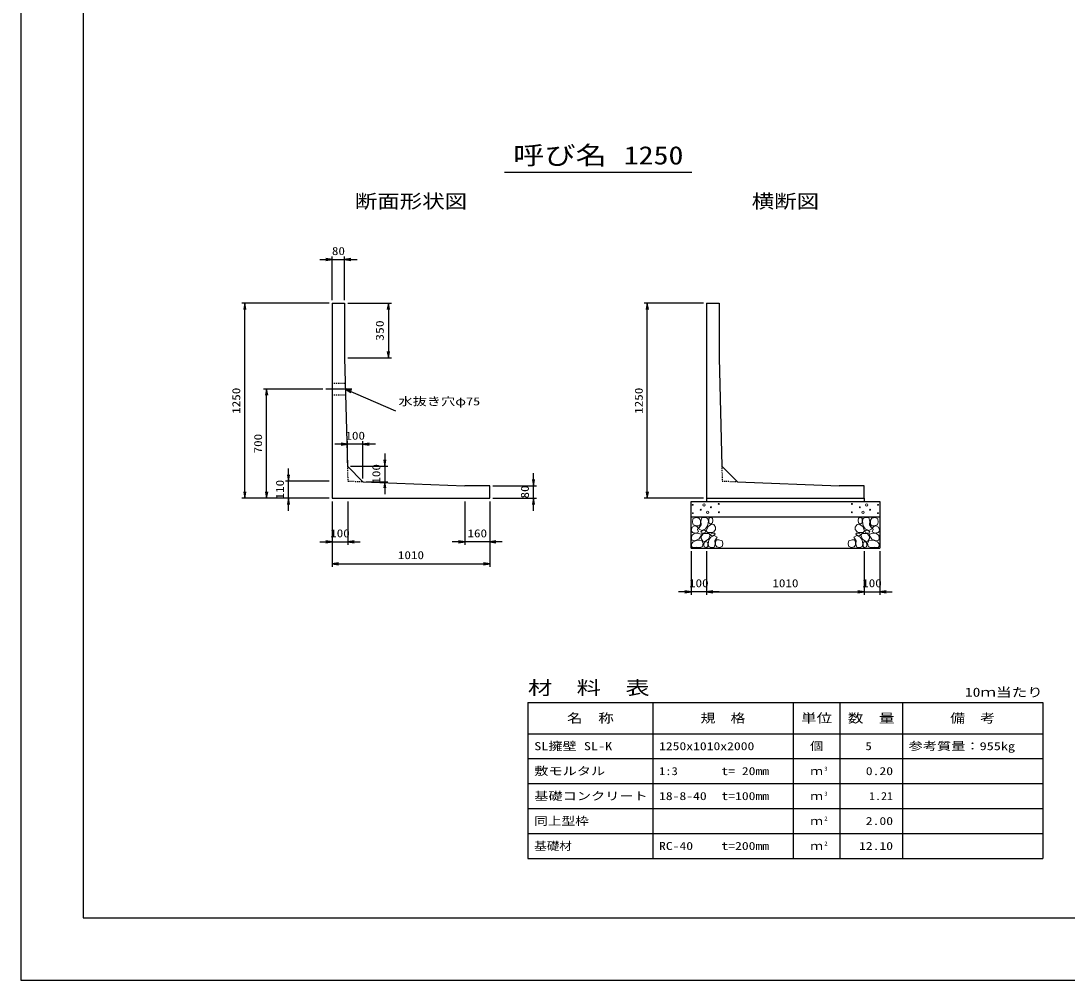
# Model space of a CAD drawing. Units: millimetres at full size. Extents: x 0 to 16820, y 0 to 12931.
# Drawn here: x 0 to 6706, y 0 to 6151 of the extents above; entities that cross this region are included whole.
import ezdxf
from ezdxf.enums import TextEntityAlignment as Align

# ---------------------------------------------------------------- set-up
doc = ezdxf.new("R2010")
doc.units = ezdxf.units.MM
doc.linetypes.add('CHAIN', pattern=[18.5, 12, -1.5, 3.5, -1.5])
doc.linetypes.add('DASHED_SPACED', pattern=[12, 6, -6])
for name, color, linetype, lineweight in [('D-BMK', 2, 'CHAIN', 25), ('D-DCR-HCHn', 4, 'Continuous', 9), ('D-MTR-FRAM', 7, 'Continuous', 25), ('D-MTR-LINE', 7, 'Continuous', 25), ('D-STR-DIM', 7, 'Continuous', 25), ('D-STR-STRn', 1, 'Continuous', 25), ('D-STR-TXT', 7, 'Continuous', 25), ('D-TTL', 2, 'Continuous', 25), ('D-TTL-TXT', 7, 'Continuous', 25)]:
    doc.layers.add(name, color=color, linetype=linetype, lineweight=lineweight)
doc.layers.add('D-MTR', color=7, linetype='Continuous')
doc.layers.add('D-MTR-TXT', color=7, linetype='Continuous')
doc.styles.add('ＭＳ ゴシック', font='')
doc.styles.get('ＭＳ ゴシック').set_extended_font_data('MS Gothic')

# ---------------------------------------------------------------- blocks, each defined once
blk = doc.blocks.new('open_arrow')
at = {"color": 0, "linetype": 'Continuous', "lineweight": -2}
blk.add_lwpolyline([(7.5, 1.25), (0, 0), (7.5, -1.25)], dxfattribs=at)

msp = doc.modelspace()

# ---------------------------------------------------------------- linework, layer by layer
at = {"layer": 'D-BMK'}
msp.add_line((2120.063, 3790), (1955, 3790), dxfattribs=at)
at = {"layer": 'D-DCR-HCHn'}
for points in [[(4346.198, 2961.594), (4325.395, 2966.217), (4306.904, 2956.971), (4304.592, 2936.168), (4309.215, 2919.988), (4332.33, 2913.053), (4348.51, 2913.053), (4355.444, 2924.611), (4355.444, 2950.037)], [(4364.69, 2963.906), (4357.756, 2943.102), (4360.067, 2919.988), (4343.887, 2894.562), (4364.69, 2883.005), (4387.805, 2894.562), (4401.673, 2913.053), (4406.296, 2943.102), (4401.673, 2959.283), (4387.805, 2966.217)], [(4408.608, 2959.283), (4408.608, 2931.545), (4420.165, 2924.611), (4431.722, 2931.545), (4434.034, 2947.725), (4431.722, 2961.594), (4415.542, 2966.217)], [(5391.392, 2959.283), (5391.392, 2931.545), (5379.835, 2924.611), (5368.278, 2931.545), (5365.966, 2947.725), (5368.278, 2961.594), (5384.458, 2966.217)], [(5435.31, 2963.906), (5442.244, 2943.102), (5439.933, 2919.988), (5456.113, 2894.562), (5435.31, 2883.005), (5412.195, 2894.562), (5398.327, 2913.053), (5393.704, 2943.102), (5398.327, 2959.283), (5412.195, 2966.217)], [(5453.802, 2961.594), (5474.605, 2966.217), (5493.096, 2956.971), (5495.408, 2936.168), (5490.785, 2919.988), (5467.67, 2913.053), (5451.49, 2913.053), (5444.556, 2924.611), (5444.556, 2950.037)], [(4302.281, 2903.808), (4295.346, 2883.005), (4304.592, 2869.136), (4327.707, 2866.824), (4343.488, 2873.599), (4336.952, 2889.939), (4341.575, 2899.185), (4332.33, 2908.431), (4318.461, 2913.053)], [(4369.313, 2883.005), (4357.756, 2873.759), (4362.379, 2866.824), (4378.559, 2866.824), (4385.493, 2869.136), (4390.116, 2878.382), (4383.182, 2885.316)], [(4403.985, 2908.431), (4392.427, 2880.693), (4401.673, 2869.136), (4429.411, 2869.136), (4440.968, 2873.759), (4452.525, 2889.939), (4452.525, 2903.808), (4440.968, 2922.299), (4427.099, 2924.611)], [(5396.015, 2908.431), (5407.573, 2880.693), (5398.327, 2869.136), (5370.589, 2869.136), (5359.032, 2873.759), (5347.475, 2889.939), (5347.475, 2903.808), (5359.032, 2922.299), (5372.901, 2924.611)], [(5430.687, 2883.005), (5442.244, 2873.759), (5437.621, 2866.824), (5421.441, 2866.824), (5414.507, 2869.136), (5409.884, 2878.382), (5416.818, 2885.316)], [(5497.719, 2903.808), (5504.654, 2883.005), (5495.408, 2869.136), (5472.293, 2866.824), (5456.512, 2873.599), (5463.048, 2889.939), (5458.425, 2899.185), (5467.67, 2908.431), (5481.539, 2913.053)], [(4346.155, 2827.009), (4363.277, 2852.692), (4361.137, 2859.112), (4337.594, 2865.533), (4316.192, 2863.393), (4301.21, 2850.551), (4299.07, 2835.57), (4301.21, 2820.588), (4318.332, 2816.308)], [(4354.716, 2773.503), (4369.698, 2779.924), (4373.978, 2801.326), (4365.417, 2816.308), (4350.435, 2820.588), (4331.173, 2818.448), (4309.771, 2809.887), (4299.07, 2797.045), (4299.07, 2782.064), (4305.49, 2773.503), (4331.173, 2775.643)], [(4406.082, 2827.009), (4416.783, 2852.692), (4408.222, 2863.393), (4382.539, 2863.393), (4371.838, 2859.112), (4361.137, 2844.131), (4361.137, 2831.289), (4371.838, 2814.167), (4384.679, 2812.027)], [(4442.466, 2775.643), (4448.886, 2794.905), (4446.746, 2816.308), (4461.728, 2839.85), (4442.466, 2850.551), (4421.063, 2839.85), (4408.222, 2822.728), (4403.941, 2794.905), (4408.222, 2779.924), (4421.063, 2773.503)], [(4438.185, 2850.551), (4448.886, 2859.112), (4444.606, 2865.533), (4429.624, 2865.533), (4423.204, 2863.393), (4418.923, 2854.832), (4425.344, 2848.411)], [(4459.588, 2777.783), (4478.85, 2773.503), (4495.972, 2782.064), (4498.112, 2801.326), (4493.831, 2816.308), (4472.429, 2822.728), (4457.447, 2822.728), (4451.027, 2812.027), (4451.027, 2788.484)], [(5340.412, 2777.783), (5321.15, 2773.503), (5304.028, 2782.064), (5301.888, 2801.326), (5306.169, 2816.308), (5327.571, 2822.728), (5342.553, 2822.728), (5348.973, 2812.027), (5348.973, 2788.484)], [(5357.534, 2775.643), (5351.114, 2794.905), (5353.254, 2816.308), (5338.272, 2839.85), (5357.534, 2850.551), (5378.937, 2839.85), (5391.778, 2822.728), (5396.059, 2794.905), (5391.778, 2779.924), (5378.937, 2773.503)], [(5361.815, 2850.551), (5351.114, 2859.112), (5355.394, 2865.533), (5370.376, 2865.533), (5376.796, 2863.393), (5381.077, 2854.832), (5374.656, 2848.411)], [(5393.918, 2827.009), (5383.217, 2852.692), (5391.778, 2863.393), (5417.461, 2863.393), (5428.162, 2859.112), (5438.863, 2844.131), (5438.863, 2831.289), (5428.162, 2814.167), (5415.321, 2812.027)], [(5445.284, 2773.503), (5430.302, 2779.924), (5426.022, 2801.326), (5434.583, 2816.308), (5449.565, 2820.588), (5468.827, 2818.448), (5490.229, 2809.887), (5500.93, 2797.045), (5500.93, 2782.064), (5494.51, 2773.503), (5468.827, 2775.643)], [(5453.845, 2827.009), (5436.723, 2852.692), (5438.863, 2859.112), (5462.406, 2865.533), (5483.808, 2863.393), (5498.79, 2850.551), (5500.93, 2835.57), (5498.79, 2820.588), (5481.668, 2816.308)], [(4401.801, 2779.924), (4401.801, 2805.606), (4391.1, 2812.027), (4380.399, 2805.606), (4378.259, 2790.625), (4380.399, 2777.783), (4395.381, 2773.503)], [(5398.199, 2779.924), (5398.199, 2805.606), (5408.9, 2812.027), (5419.601, 2805.606), (5421.741, 2790.625), (5419.601, 2777.783), (5404.619, 2773.503)]]:
    msp.add_lwpolyline(points, close=True, dxfattribs=at)
for centre, radius in [((4305.727, 3047.43), 3), ((4357.292, 3015.761), 3), ((4378.336, 3047.43), 7.5), ((4422.708, 3031.639), 3), ((4473.131, 3053.481), 3), ((5326.869, 3053.481), 3), ((5377.292, 3031.639), 3), ((5421.664, 3047.43), 7.5), ((5442.708, 3015.761), 3), ((5494.273, 3047.43), 3), ((4306.869, 2993.919), 3), ((4401.664, 2999.97), 7.5), ((4474.273, 2999.97), 3), ((5325.727, 2999.97), 3), ((5398.336, 2999.97), 7.5), ((5493.131, 2993.919), 3)]:
    msp.add_circle(centre, radius, dxfattribs=at)
at = {"layer": 'D-MTR-FRAM'}
for p, q in [((3250, 1780), (6550, 1780)), ((3250, 1780), (3250, 780)), ((6550, 1780), (6550, 780)), ((3250, 780), (6550, 780))]:
    msp.add_line(p, q, dxfattribs=at)
at = {"layer": 'D-MTR-LINE'}
for p, q in [((4050, 1780), (4050, 780)), ((4950, 1780), (4950, 780)), ((5250, 1780), (5250, 780)), ((5650, 1780), (5650, 780)), ((3250, 1580), (6550, 1580)), ((3250, 1420), (6550, 1420)), ((3250, 1260), (6550, 1260)), ((3250, 1100), (6550, 1100)), ((3250, 940), (6550, 940))]:
    msp.add_line(p, q, dxfattribs=at)
at = {"layer": 'D-STR-DIM'}
for p, q in [((1995, 4360), (1995, 4640)), ((2075, 4360), (2075, 4640)), ((1915, 4620), (2155, 4620)), ((1975, 4340), (1415, 4340)), ((1435, 3090), (1435, 4340)), ((2095, 4340), (2375, 4340)), ((2355, 4340), (2355, 3990)), ((4375, 4340), (3995, 4340)), ((4015, 3090), (4015, 4340)), ((2095, 3990), (2375, 3990)), ((1935, 3790), (1555, 3790)), ((1575, 3090), (1575, 3790)), ((2272.567, 3436.097), (2012.567, 3436.097)), ((2092.567, 3316.097), (2092.567, 3456.097)), ((2192.567, 3216.097), (2192.567, 3456.097)), ((2332.567, 3376.097), (2332.567, 3116.097)), ((2112.567, 3296.097), (2352.567, 3296.097)), ((1715, 3010), (1715, 3280)), ((3285, 3010), (3285, 3250)), ((1975, 3200), (1695, 3200)), ((2212.567, 3196.097), (2352.567, 3196.097)), ((3025, 3170), (3305, 3170)), ((1975, 3090), (1415, 3090)), ((1975, 3090), (1555, 3090)), ((1975, 3090), (1695, 3090)), ((3025, 3090), (3305, 3090)), ((4375, 3090), (3995, 3090)), ((1995, 3070), (1995, 2790)), ((1995, 3070), (1995, 2650)), ((2095, 3070), (2095, 2790)), ((2845, 3070), (2845, 2790)), ((3005, 3070), (3005, 2650)), ((3005, 3070), (3005, 2790)), ((1915, 2810), (2175, 2810)), ((3085, 2810), (2765, 2810)), ((4295, 2750), (4295, 2470)), ((4395, 2750), (4395, 2470)), ((4395, 2750), (4395, 2470)), ((5405, 2750), (5405, 2470)), ((5405, 2750), (5405, 2470)), ((5505, 2750), (5505, 2470)), ((1995, 2670), (3005, 2670)), ((4475, 2490), (4215, 2490)), ((4395, 2490), (5405, 2490)), ((5325, 2490), (5585, 2490))]:
    msp.add_line(p, q, dxfattribs=at)
at = {"layer": 'D-STR-STRn'}
for p, q in [((1995, 4340), (2075, 4340)), ((1995, 4340), (1995, 3090)), ((2075, 4340), (2075, 3990)), ((4395, 4340), (4475, 4340)), ((4395, 4340), (4395, 3090)), ((4475, 4340), (4475, 3990)), ((2075, 3990), (2092.567, 3296.097)), ((4475, 3990), (4492.567, 3296.097)), ((2192.567, 3196.097), (2092.567, 3296.097)), ((4592.567, 3196.097), (4492.567, 3296.097)), ((2192.567, 3196.097), (2845, 3170)), ((3005, 3170), (2845, 3170)), ((3005, 3090), (3005, 3170)), ((4592.567, 3196.097), (5245, 3170)), ((5405, 3170), (5245, 3170)), ((5405, 3090), (5405, 3170)), ((1995, 3090), (3005, 3090)), ((4395, 3090), (5405, 3090)), ((4395, 3090), (4395, 3070)), ((5405, 3090), (5405, 3070)), ((4295, 2770), (4295, 3070)), ((4295, 3070), (5505, 3070)), ((5505, 3070), (5505, 2770)), ((4295, 2970), (5505, 2970)), ((4295, 2770), (5505, 2770))]:
    msp.add_line(p, q, dxfattribs=at)
at = {"layer": 'D-STR-STRn', "linetype": 'DASHED_SPACED'}
for p, q in [((1995, 3827.5), (2079.114, 3827.5)), ((1995, 3752.5), (2081.013, 3752.5))]:
    msp.add_line(p, q, dxfattribs=at)
at = {"layer": 'D-STR-STRn', "color": 2, "linetype": 'DASHED_SPACED'}
for p, q in [((2092.567, 3296.097), (2095, 3200)), ((4492.567, 3296.097), (4495, 3200)), ((2095, 3200), (2192.567, 3196.097)), ((4495, 3200), (4592.567, 3196.097))]:
    msp.add_line(p, q, dxfattribs=at)
at = {"layer": 'D-STR-TXT'}
msp.add_line((2080.063, 3790), (2400.063, 3650), dxfattribs=at)
at = {"layer": 'D-TTL'}
for points in [[(0, 0), (16820, 0), (16820, 11880), (0, 11880)], [(400, 400), (16420, 400), (16420, 11480), (400, 11480)]]:
    msp.add_lwpolyline(points, close=True, dxfattribs=at)
at = {"layer": 'D-TTL-TXT'}
msp.add_line((3100, 5180), (4300, 5180), dxfattribs=at)

# ---------------------------------------------------------------- block references
at = {"layer": 'D-STR-DIM', "xscale": 5.33, "yscale": 5.33}
for p, rotation in [((1995, 4620), 180), ((1435, 4340), 270), ((2355, 4340), 270), ((4015, 4340), 270), ((2355, 3990), 90), ((1575, 3790), 270), ((2092.567, 3436.097), 180), ((2332.567, 3296.097), 90), ((1715, 3200), 90), ((2332.567, 3196.097), 270), ((3285, 3170), 90), ((1435, 3090), 90), ((1575, 3090), 90), ((1715, 3090), 270), ((3285, 3090), 270), ((4015, 3090), 90), ((1995, 2810), 180), ((2845, 2810), 180), ((3005, 2670), 180), ((4295, 2490), 180), ((5405, 2490), 180), ((5405, 2490), 180)]:
    msp.add_blockref('open_arrow', p, dxfattribs=dict(at, rotation=rotation))
for p in [(2075, 4620), (2192.567, 3436.097), (2095, 2810), (3005, 2810), (1995, 2670), (4395, 2490), (4395, 2490), (5505, 2490)]:
    msp.add_blockref('open_arrow', p, dxfattribs=at)
at = {"layer": 'D-STR-TXT', "xscale": 5.33, "yscale": 5.33, "rotation": 336.4}
msp.add_blockref('open_arrow', (2080.063, 3790), dxfattribs=at)

# ---------------------------------------------------------------- texts
at = {"layer": 'D-MTR', "style": 'ＭＳ ゴシック', "width": 1.3}
msp.add_text('材\u3000料\u3000表', height=87.98, dxfattribs=at).set_placement((3250, 1804), align=Align.BOTTOM_LEFT)
at = {"layer": 'D-MTR', "style": 'ＭＳ ゴシック', "width": 1.25}
msp.add_text('10ｍ当たり', height=58.65, dxfattribs=at).set_placement((6550, 1799.333), align=Align.BOTTOM_RIGHT)
at = {"layer": 'D-MTR-TXT', "style": 'ＭＳ ゴシック'}
for s, height, width, p in [('名\u3000称', 58.65, 1.25, (3650, 1680)), ('規\u3000格', 58.65, 1.2, (4500, 1680)), ('単位', 58.65, 1.25, (5100, 1680)), ('数\u3000量', 58.65, 1.25, (5450, 1680)), ('備\u3000考', 58.65, 1.2, (6100, 1680)), ('個', 51.32, 1.2, (5100, 1500)), ('ｍ', 51.32, 1.15, (5100, 1340)), ('ｍ', 51.32, 1.15, (5100, 1180)), ('ｍ', 51.32, 1.15, (5100, 1020)), ('ｍ', 51.32, 1.15, (5100, 860))]:
    msp.add_text(s, height=height, dxfattribs=dict(at, width=width)).set_placement(p, align=Align.MIDDLE_CENTER)
for s, width, p in [('SL擁壁 SL-K', 1.3, (3290, 1500)), ('1250x1010x2000', 1.25, (4090, 1500)), ('参考質量：955kg', 1.3, (5690, 1500)), ('敷モルタル', 1.3, (3290, 1340)), ('1:3', 1.15, (4090, 1340)), ('t= 20mm', 1.25, (4490, 1340)), ('基礎コンクリート', 1.3, (3290, 1180)), ('18-8-40', 1.25, (4090, 1180)), ('t=100mm', 1.25, (4490, 1180)), ('同上型枠', 1.25, (3290, 1020)), ('基礎材', 1.15, (3290, 860)), ('RC-40', 1.25, (4090, 860)), ('t=200mm', 1.25, (4490, 860))]:
    msp.add_text(s, height=51.32, dxfattribs=dict(at, width=width)).set_placement(p, align=Align.MIDDLE_LEFT)
for s, width, p in [('5', 1.15, (5453.553, 1500)), ('0.20', 1.25, (5590, 1340)), ('1.21', 1.1, (5590, 1180)), ('2.00', 1.25, (5590, 1020)), ('12.10', 1.25, (5590, 860))]:
    msp.add_text(s, height=51.32, dxfattribs=dict(at, width=width)).set_placement(p, align=Align.MIDDLE_RIGHT)
at = {"layer": 'D-MTR-TXT', "style": 'ＭＳ ゴシック', "width": 1.15}
for s, p in [('3', (5150, 1335.333)), ('3', (5150, 1175.333)), ('2', (5150, 1015.333)), ('2', (5150, 855.333))]:
    msp.add_text(s, height=25.66, dxfattribs=at).set_placement(p, align=Align.BOTTOM_LEFT)
at = {"layer": 'D-STR-DIM', "style": 'ＭＳ ゴシック', "width": 1.2}
for s, p in [('80', (2035, 4675)), ('100', (2142.567, 3491.097)), ('100', (2045, 2865)), ('160', (2925, 2865)), ('1010', (2500, 2725)), ('100', (4345, 2545)), ('1010', (4900, 2545)), ('100', (5455, 2545))]:
    msp.add_text(s, height=51.32, dxfattribs=at).set_placement(p, align=Align.MIDDLE_CENTER)
at = {"layer": 'D-STR-DIM', "style": 'ＭＳ ゴシック'}
for s, width, p in [('350', 1.25, (2300, 4165)), ('1250', 1.2, (1380, 3715)), ('1250', 1.2, (3960, 3715)), ('700', 1.2, (1520, 3440)), ('100', 1.2, (2277.567, 3246.097)), ('110', 1.2, (1660, 3145)), ('80', 1.2, (3230, 3130))]:
    msp.add_text(s, height=51.32, rotation=90, dxfattribs=dict(at, width=width)).set_placement(p, align=Align.MIDDLE_CENTER)
at = {"layer": 'D-STR-TXT', "style": 'ＭＳ ゴシック', "width": 1.3}
msp.add_text('水抜き穴φ75', height=51.32, dxfattribs=at).set_placement((2420.063, 3670), align=Align.BOTTOM_LEFT)
at = {"layer": 'D-TTL-TXT', "style": 'ＭＳ ゴシック'}
for s, height, width, p in [('呼び名', 117.3, 1.25, (3455, 5195)), ('1250', 117.3, 1.2, (4055, 5195)), ('断面形状図', 87.98, 1.2, (2500, 4924)), ('横断図', 87.98, 1.2, (4900, 4924))]:
    msp.add_text(s, height=height, dxfattribs=dict(at, width=width)).set_placement(p, align=Align.BOTTOM_CENTER)

doc.saveas('drawing.dxf')
